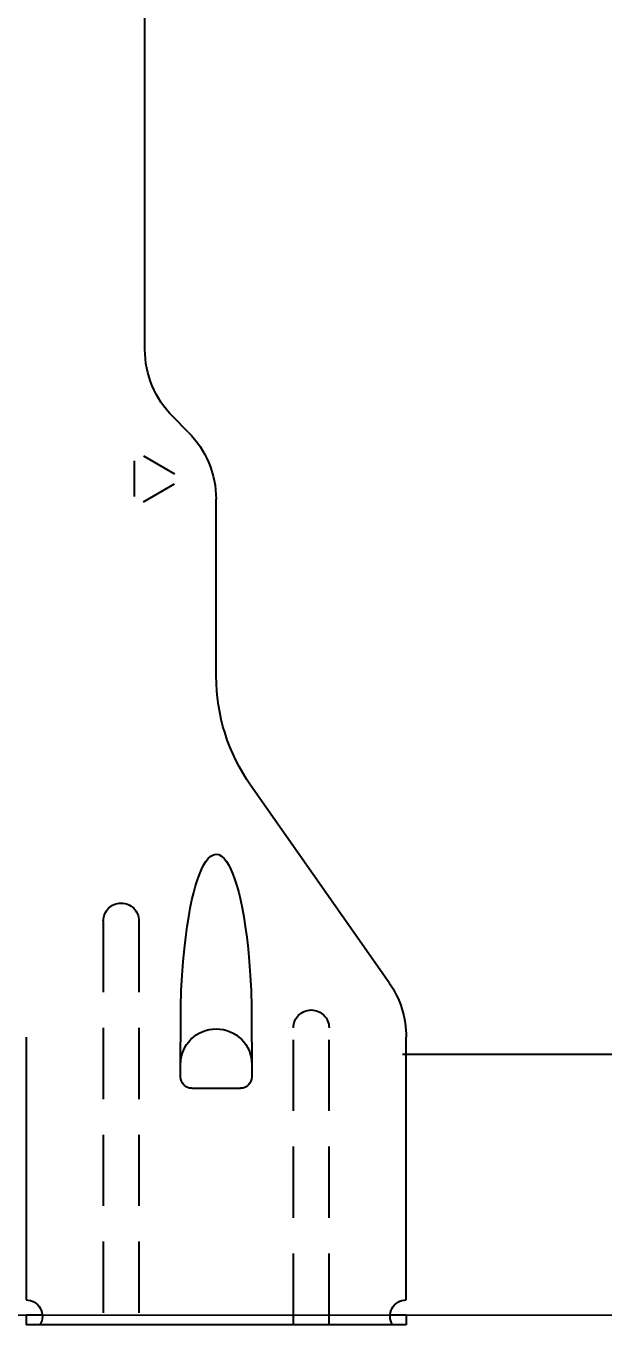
# Model space of a CAD drawing. Header units: inches. Extents: x -2661 to 42767, y -1222 to 9099.
# Drawn here: x -1282.99 to -1279.95, y 3381.74 to 3388.61 of the extents above; entities that cross this region are included whole.
import ezdxf
from ezdxf import colors
from ezdxf.entities.mleader import LeaderData, LeaderLine
from ezdxf.math import Vec2, Vec3

# ---------------------------------------------------------------- set-up
doc = ezdxf.new("R2010")
doc.units = ezdxf.units.IN
doc.header["$LTSCALE"] = 12
doc.header["$MEASUREMENT"] = 0
doc.linetypes.add('HIDDEN2', pattern=[0.1875, 0.125, -0.0625])
doc.linetypes.add('HIDDEN4', pattern=[0.09375, 0.0625, -0.03125])
doc.layers.get('0').update_dxf_attribs({"linetype": 'CONTINUOUS'})
for name, color, linetype in [('S-ANNO-NOTE', 4, 'CONTINUOUS'), ('S-SIMPSON', 2, 'CONTINUOUS'), ('S-WOOD', 3, 'CONTINUOUS')]:
    doc.layers.add(name, color=color, linetype=linetype)
doc.styles.add('Arial', font='arial.ttf', dxfattribs={"width": 0.85})

# ---------------------------------------------------------------- blocks, each defined once
blk = doc.blocks.new('IUS-11-78-Right')
for p, q in [((-0.875, -6.7929), (-0.875, -0.6908)), ((-1.1028, -7.2278), (-1.0214, -7.1464)), ((-0.8677, -7.3527), (-1.0304, -7.4467)), ((-0.8208, -7.5672), (-0.8208, -7.3793)), ((-0.8677, -7.5948), (-1.0304, -7.5008)), ((-1.25, -8.5123), (-1.2493, -7.581)), ((-2.1596, -10.1259), (-1.4308, -9.0851)), ((-1.2918, -9.4712), (-1.3044, -9.4873)), ((-1.2782, -9.4589), (-1.2918, -9.4712)), ((-1.264, -9.4512), (-1.2782, -9.4589)), ((-1.2498, -9.4488), (-1.264, -9.4512)), ((-1.2356, -9.4515), (-1.2498, -9.4488)), ((-1.2215, -9.4594), (-1.2356, -9.4515)), ((-1.208, -9.4719), (-1.2215, -9.4594)), ((-1.1954, -9.4881), (-1.208, -9.4719)), ((-1.3276, -9.5292), (-1.3383, -9.5547)), ((-1.3163, -9.5067), (-1.3276, -9.5292)), ((-1.3044, -9.4873), (-1.3163, -9.5067)), ((-1.1836, -9.5075), (-1.1954, -9.4881)), ((-1.1724, -9.53), (-1.1836, -9.5075)), ((-1.1617, -9.5555), (-1.1724, -9.53)), ((-1.3587, -9.615), (-1.3683, -9.6501)), ((-1.3487, -9.5832), (-1.3587, -9.615)), ((-1.3383, -9.5547), (-1.3487, -9.5832)), ((-1.1514, -9.5841), (-1.1617, -9.5555)), ((-1.1415, -9.6158), (-1.1514, -9.5841)), ((-1.1319, -9.6509), (-1.1415, -9.6158)), ((-1.3683, -9.6501), (-1.3776, -9.6888)), ((-1.1226, -9.6896), (-1.1319, -9.6509)), ((-1.3865, -9.7314), (-1.395, -9.778)), ((-1.3776, -9.6888), (-1.3865, -9.7314)), ((-1.1137, -9.7321), (-1.1226, -9.6896)), ((-1.1052, -9.7787), (-1.1137, -9.7321)), ((-1.395, -9.778), (-1.4032, -9.8291)), ((-1.0971, -9.8297), (-1.1052, -9.7787)), ((-1.4108, -9.8851), (-1.4178, -9.9463)), ((-1.4032, -9.8291), (-1.4108, -9.8851)), ((-1.0895, -9.8856), (-1.0971, -9.8297)), ((-1.0825, -9.9467), (-1.0895, -9.8856)), ((-1.4178, -9.9463), (-1.4241, -10.0132)), ((-1.0763, -10.0136), (-1.0825, -9.9467)), ((-1.4241, -10.0132), (-1.4295, -10.0864)), ((-1.0709, -10.0868), (-1.0763, -10.0136)), ((-1.4295, -10.0864), (-1.4337, -10.1666)), ((-1.0666, -10.1668), (-1.0709, -10.0868)), ((-1.4337, -10.1666), (-1.4366, -10.2544)), ((-1.0638, -10.2545), (-1.0666, -10.1668)), ((-1.4366, -10.2544), (-1.4375, -10.6207)), ((-1.0625, -10.6207), (-1.0638, -10.2545)), ((-2.25, -11.7945), (-2.25, -10.4126)), ((-0.25, -10.4119), (-0.25, -11.7945)), ((-1.1225, -10.6807), (-1.3775, -10.6807)), ((-2.25, -11.875), (-2.25, -11.925)), ((-0.25, -11.875), (-0.25, -11.925)), ((-2.25, -11.925), (-0.25, -11.925))]:
    blk.add_line(p, q)
at = {"linetype": 'HIDDEN4', "ltscale": 0.5}
for p, q in [((-0.8438, -9.8), (-0.8438, -11.925)), ((-0.6562, -9.8), (-0.6562, -11.925)), ((-1.8438, -11.925), (-1.8438, -10.3625)), ((-1.6562, -11.925), (-1.6562, -10.3625))]:
    blk.add_line(p, q, dxfattribs=at)
at = {"linetype": 'Continuous'}
for p, q in [((-2.25, -11.875), (-2.1646, -11.875)), ((-0.3354, -11.875), (-0.25, -11.875))]:
    blk.add_line(p, q, dxfattribs=at)
for centre, radius, start, end in [((-1.375, -6.7929), 0.5, 315, 0), ((-0.7493, -7.5814), 0.5, 135, 179.95491), ((-2.25, -8.5116), 1, 325, 359.95491), ((-1.75, -10.4126), 0.5, 145, 180), ((-1.25, -10.5557), 0.1875, 0, 180), ((-1.25, -10.5557), 0.1875, 0, 180), ((-1.3775, -10.6207), 0.06, 180, 270), ((-1.1225, -10.6207), 0.06, 270, 0), ((-2.25, -11.88), 0.0855, 328.24314, 90), ((-0.25, -11.88), 0.0855, 90, 211.75686)]:
    blk.add_arc(centre, radius, start, end)
at = {"linetype": 'HIDDEN2'}
for centre in [(-0.75, -9.8), (-1.75, -10.3625)]:
    blk.add_arc(centre, 0.0938, 0, 180, dxfattribs=at)
blk = doc.blocks.new('*U1400')
at = {"layer": 'S-SIMPSON'}
blk.add_blockref('IUS-11-78-Right', (0, 0), dxfattribs=at)

msp = doc.modelspace()

# ---------------------------------------------------------------- linework, layer by layer
at = {"layer": 'S-WOOD'}
msp.add_lwpolyline([(-1261.13956, 3381.82744), (-1283.24378, 3381.82818), (-1283.24378, 3393.70318), (-1261.11225, 3393.70318)], dxfattribs=at)
at = {"layer": 'S-WOOD', "color": 2}
msp.add_lwpolyline([(-1281.0141, 3383.20258), (-1261.1348, 3383.20244)], dxfattribs=at)

# ---------------------------------------------------------------- block references
at = {"layer": 'S-SIMPSON', "xscale": -1}
msp.add_blockref('*U1400', (-1283.24378, 3393.70318), dxfattribs=at)

# ---------------------------------------------------------------- leaders
at = {"layer": 'S-ANNO-NOTE'}
ml = msp.add_multileader_mtext('Standard', dxfattribs=at)
ml.set_content('\\A1;JOIST PER PLAN w/ TOP FLANGE HANGER PER SCHEDULE', color=4, style='Arial')
ml.set_leader_properties(color=2)
ml.build(insert=Vec2(0, 0))
ml.multileader.update_dxf_attribs({"dogleg_length": 0.36, "arrow_head_size": 1.3125, "scale": 12})
ctx = ml.context
ctx.base_point, ctx.scale, ctx.char_height, ctx.arrow_head_size, ctx.landing_gap_size, ctx.plane_origin = Vec3(-1232.50458, 3373.33688), 12, 1.125, 1.3125, 1.08, Vec3(-1283.14485, 3647.6671)
ctx.text_align_type = 2
notes = []
notes.append((ctx, [(1, (1, 1, 0), (-1207.64793, 3373.33688), (-1, 0), 1.5, [(0, [(-1204.0261, 3381.82891)], 0, [])])]))
ctx.mtext.insert, ctx.mtext.rotation, ctx.mtext.width, ctx.mtext.alignment, ctx.mtext.flow_direction = Vec3(-1210.22793, 3373.90897), 6.2831853, 21.9405164, 3, 5
ml = msp.add_multileader_mtext('Standard', dxfattribs=at)
ml.set_content('\\A1;JOIST PER PLAN w/ HANGER PER SCHEDULE, TYP.', color=4, style='Arial')
ml.set_leader_properties(color=2)
ml.build(insert=Vec2(0, 0))
ml.multileader.update_dxf_attribs({"dogleg_length": 0.36, "arrow_head_size": 1.3125, "scale": 12})
ctx = ml.context
ctx.base_point, ctx.scale, ctx.char_height, ctx.arrow_head_size, ctx.landing_gap_size, ctx.plane_origin = Vec3(-1136.6035, 3373.33688), 12, 1.125, 1.3125, 1.08, Vec3(-1189.93576, 3647.6671)
ctx.text_align_type = 2
notes.append((ctx, [(1, (1, 1, 0), (-1114.43883, 3373.33688), (-1, 0), 1.5, [(0, [(-1110.12481, 3381.82891)], 0, [])])]))
ctx.mtext.insert, ctx.mtext.rotation, ctx.mtext.width, ctx.mtext.alignment, ctx.mtext.flow_direction = Vec3(-1117.01883, 3374.01065), 6.2831853, 19.9101543, 3, 5
for ctx, leaders in notes:
    for number, flags, end, landing, length, lines in leaders:
        leader = LeaderData()
        leader.index, (leader.has_last_leader_line, leader.has_dogleg_vector, leader.attachment_direction) = number, flags
        leader.last_leader_point, leader.dogleg_vector, leader.dogleg_length = Vec3(end), Vec3(landing), length
        for number, points, colour, breaks in lines:
            line = LeaderLine()
            line.index, line.vertices, line.color, line.breaks = number, Vec3.list(points), colors.encode_raw_color(colour), breaks
            leader.lines.append(line)
        ctx.leaders.append(leader)

doc.saveas('drawing.dxf')
